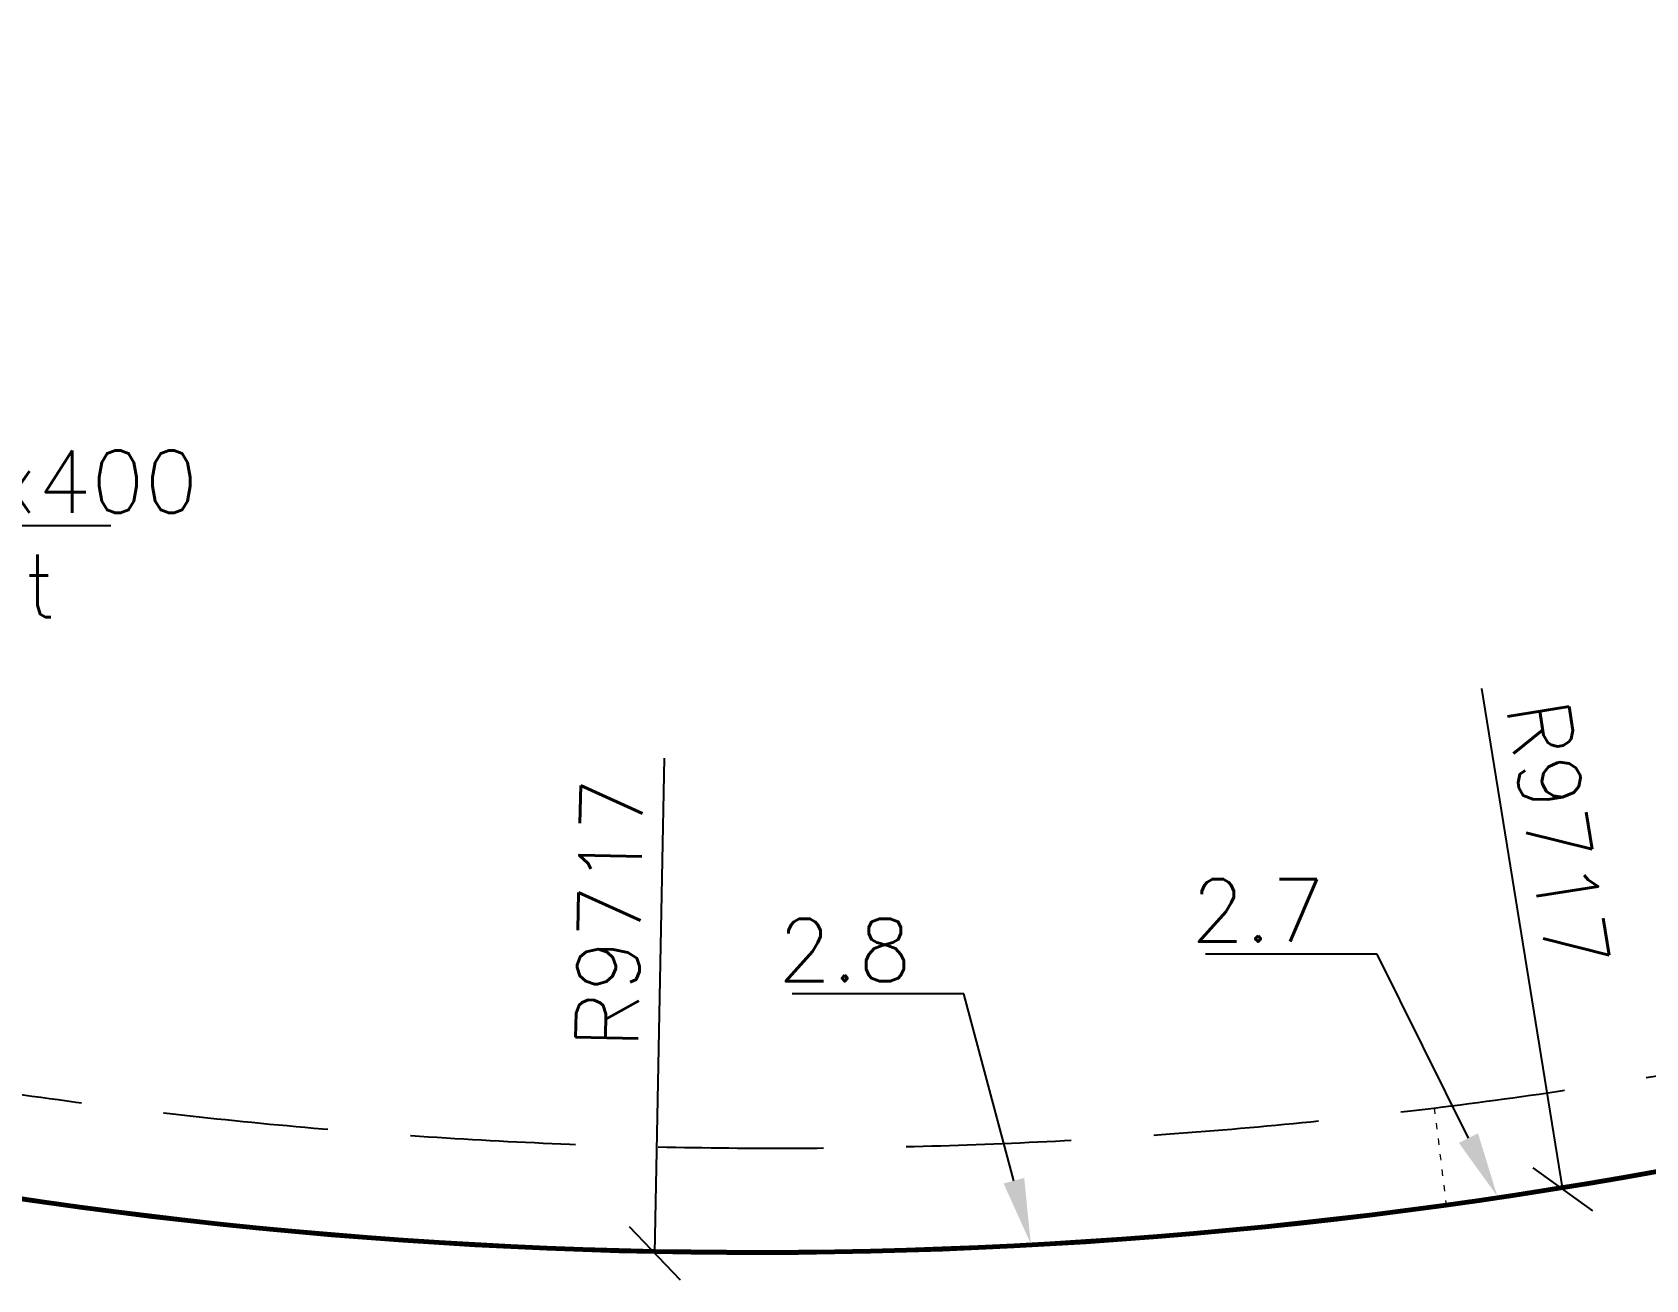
# Model space of a CAD drawing. Header units: millimetres. Extents: x 5046 to 47046, y -5997 to 25762.
# Drawn here: x 37442 to 40541, y 15996 to 18392 of the extents above; entities that cross this region are included whole.
import ezdxf
from ezdxf import colors
from ezdxf.entities.mleader import LeaderData, LeaderLine
from ezdxf.math import Vec2, Vec3

# ---------------------------------------------------------------- set-up
doc = ezdxf.new("R2010")
doc.units = ezdxf.units.MM
doc.linetypes.add('ACAD_ISO03W100', pattern=[30, 12, -18])
doc.linetypes.add('HIDDEN2', pattern=[4.7625, 3.175, -1.5875])
doc.layers.get('0').update_dxf_attribs({"lineweight": 0})
doc.layers.get('Defpoints').update_dxf_attribs({"lineweight": 0})
doc.layers.add('DIM', color=3, linetype='Continuous', lineweight=0)
doc.layers.add('Przerywana', color=230, linetype='ACAD_ISO03W100', lineweight=0)
doc.layers.add('L_KS1 550', color=40, linetype='Continuous')
doc.layers.add('L_KS_inderside', color=40, linetype='HIDDEN2')
doc.styles.add('Skala 1-50', font='simplex.shx', dxfattribs={"height": 120})
doc.dimstyles.new('Skala 1-50', dxfattribs={"dimtxt": 12, "dimasz": 100, "dimexe": 12.5, "dimexo": 0.625, "dimgap": 40, "dimtad": 1, "dimdec": 0, "dimtxsty": 'Skala 1-50', "dimblk": 'OBLIQUE', "dimcen": 2.5, "dimadec": 0, "dimazin": 0, "dimtfac": 1, "dimtdec": 0, "dimtmove": 0, "dimatfit": 3, "dimldrblk": 'OBLIQUE', "dimfxl": 100, "dimfxlon": 1, "dimarcsym": 0})

# ---------------------------------------------------------------- blocks, each defined once
blk = doc.blocks.new('_Oblique')
at = {"color": 0, "linetype": 'ByBlock', "lineweight": -2}
blk.add_line((-0.5, -0.5), (0.5, 0.5), dxfattribs=at)
blk = doc.blocks.new('*D526')
at = {"layer": 'Defpoints', "color": 0}
for p in [(38831.1, 25762.1), (38637.3, 16047.1)]:
    blk.add_point(p, dxfattribs=at)
at = {"layer": 'DIM', "color": 0, "lineweight": -2}
blk.add_line((38637.3, 16047.1), (38656.3, 16997.8), dxfattribs=at)
at = {"layer": 'DIM', "color": 0, "linetype": 'ByBlock', "lineweight": -2, "xscale": 100, "yscale": 100, "zscale": 100, "rotation": 268.8568521770419}
blk.add_blockref('_Oblique', (38637.3, 16047.1), dxfattribs=at)
at = {"layer": 'DIM', "color": 0, "insert": (38550.3, 16699.8), "char_height": 120, "attachment_point": 5, "rotation": 88.8569, "style": 'Skala 1-50'}
blk.add_mtext('R9717', dxfattribs=at)
blk = doc.blocks.new('*D527')
at = {"layer": 'Defpoints', "color": 0}
for p in [(38831.1, 25762.1), (40381, 16169.6)]:
    blk.add_point(p, dxfattribs=at)
at = {"layer": 'DIM', "color": 0, "lineweight": -2}
blk.add_line((40381, 16169.6), (40225.6, 17131.4), dxfattribs=at)
at = {"layer": 'DIM', "color": 0, "linetype": 'ByBlock', "lineweight": -2, "xscale": 100, "yscale": 100, "zscale": 100, "rotation": 279.1782469050667}
blk.add_blockref('_Oblique', (40381, 16169.6), dxfattribs=at)
at = {"layer": 'DIM', "color": 0, "insert": (40372.2, 16851.2), "char_height": 120, "attachment_point": 5, "rotation": 279.1782, "style": 'Skala 1-50'}
blk.add_mtext('R9717', dxfattribs=at)
blk = doc.blocks.new('*D528')
at = {"layer": 'Defpoints', "color": 0}
for p in [(38831.1, 25762.1), (41327, 16371.2)]:
    blk.add_point(p, dxfattribs=at)
at = {"layer": 'DIM', "color": 0, "lineweight": -2}
blk.add_line((41327, 16371.2), (41102.4, 17216.6), dxfattribs=at)
at = {"layer": 'DIM', "color": 0, "linetype": 'ByBlock', "lineweight": -2, "xscale": 100, "yscale": 100, "zscale": 100, "rotation": 284.8839053581912}
blk.add_blockref('_Oblique', (41327, 16371.2), dxfattribs=at)
at = {"layer": 'DIM', "color": 0, "insert": (41276.1, 16952.3), "char_height": 120, "attachment_point": 5, "rotation": 284.8839, "style": 'Skala 1-50'}
blk.add_mtext('R9717', dxfattribs=at)

msp = doc.modelspace()

# ---------------------------------------------------------------- linework, layer by layer
at = {"layer": 'L_KS1 550'}
for points in [[(30731.3, 20164.3, -0.07029), (34265.3, 20436.5, -0.054756), (36783.6, 19984.9, 0.153371), (40345.2, 19877.9, -0.991515), (41574.3, 16440.4, -0.114467), (37190.3, 16184.7)], [(30732, 20161.3, -0.070289), (34265.1, 20433.5, -0.054754), (36782.7, 19982, 0.153372), (40346.1, 19875, -0.991512), (41573.4, 16443.3, -0.114465), (37190.8, 16187.7)], [(30732.6, 20158.4, -0.070289), (34264.9, 20430.5, -0.054752), (36781.7, 19979.2, 0.153373), (40347, 19872.2, -0.99151), (41572.5, 16446.1, -0.114462), (37191.3, 16190.6)]]:
    msp.add_lwpolyline(points, format="xyb", dxfattribs=at)
at = {"layer": 'L_KS_inderside', "ltscale": 100}
msp.add_lwpolyline([(30774.5, 19969, -0.070266), (34251.4, 20237, -0.047512), (36728.6, 19811.3, 0.158317), (40404.8, 19686.9, -0.976329), (41535.2, 16597.9, -0.105898), (37222.3, 16382.1, -0.105898)], format="xyb", dxfattribs=at)
at = {"layer": 'Przerywana'}
msp.add_line((40158.4, 16136.2), (40135, 16326), dxfattribs=at)

# ---------------------------------------------------------------- dimensions: what is measured, and where the dimension line sits
at = {"layer": 'DIM'}
for mpoint, picture, middle in [((38637.3, 16047.1), '*D526', (38650.3, 16697.8)), ((40381, 16169.6), '*D527', (40273.5, 16835.2)), ((41327, 16371.2), '*D528', (41179.4, 16926.6))]:
    dim = msp.add_radius_dim(center=(38831.1, 25762.1), mpoint=mpoint, dimstyle='Skala 1-50', dxfattribs=at)
    dim.commit()
    dim.dimension.update_dxf_attribs({"geometry": picture, "text_midpoint": middle, "dimtype": 164})

# ---------------------------------------------------------------- leaders
ml = msp.add_multileader_mtext('Standard', dxfattribs=at)
ml.set_content('BENCH 01 U1_500x400\\Pbench with backrest', style='Skala 1-50')
ml.set_leader_properties()
ml.build(insert=Vec2(0, 0))
ml.multileader.update_dxf_attribs({"text_left_attachment_type": 6, "text_right_attachment_type": 3, "dogleg_length": 50, "arrow_head_size": 125})
ctx = ml.context
ctx.base_point, ctx.char_height, ctx.arrow_head_size, ctx.landing_gap_size, ctx.plane_origin = Vec3(35797.5, 17444.7), 120, 125, 50, Vec3(35304.6, 17887.5)
ctx.left_attachment, ctx.right_attachment = 6, 3
notes = []
notes.append((ctx, [(0, (1, 1, 0), (35747.5, 17444.7), (1, 0), 50, [(0, [(35374.5, 16866.6)], 0, [])])]))
ctx.mtext.insert, ctx.mtext.flow_direction = Vec3(35847.5, 17588.7), 5
ml = msp.add_multileader_mtext('Standard', dxfattribs=at)
ml.set_content('2.7', style='Skala 1-50')
ml.set_leader_properties()
ml.build(insert=Vec2(0, 0))
ml.multileader.update_dxf_attribs({"has_text_frame": 1, "text_left_attachment_type": 5, "text_right_attachment_type": 5, "dogleg_length": 50, "arrow_head_size": 125})
ctx = ml.context
ctx.base_point, ctx.char_height, ctx.arrow_head_size, ctx.landing_gap_size, ctx.plane_origin = Vec3(39623.1, 16621.4), 120, 125, 50, Vec3(40255.6, 16156.2)
ctx.left_attachment, ctx.right_attachment, ctx.text_align_type = 5, 5, 2
notes.append((ctx, [(0, (1, 1, 0), (40024.5, 16621.4), (-1, 0), 50, [(0, [(40255.6, 16156.2)], 0, [])])]))
ctx.mtext.insert, ctx.mtext.alignment, ctx.mtext.flow_direction = Vec3(39924.5, 16765.4), 3, 5
ml = msp.add_multileader_mtext('Standard', dxfattribs=at)
ml.set_content('2.8', style='Skala 1-50')
ml.set_leader_properties()
ml.build(insert=Vec2(0, 0))
ml.multileader.update_dxf_attribs({"has_text_frame": 1, "text_left_attachment_type": 5, "text_right_attachment_type": 5, "dogleg_length": 50, "arrow_head_size": 125})
ctx = ml.context
ctx.base_point, ctx.char_height, ctx.arrow_head_size, ctx.landing_gap_size, ctx.plane_origin = Vec3(38829.5, 16545.4), 120, 125, 50, Vec3(39359.5, 16065.5)
ctx.left_attachment, ctx.right_attachment, ctx.text_align_type = 5, 5, 2
notes.append((ctx, [(0, (1, 1, 0), (39230.9, 16545.4), (-1, 0), 50, [(0, [(39359.5, 16065.5)], 0, [])])]))
ctx.mtext.insert, ctx.mtext.alignment, ctx.mtext.flow_direction = Vec3(39130.9, 16689.4), 3, 5
for ctx, leaders in notes:
    for number, flags, end, landing, length, lines in leaders:
        leader = LeaderData()
        leader.index, (leader.has_last_leader_line, leader.has_dogleg_vector, leader.attachment_direction) = number, flags
        leader.last_leader_point, leader.dogleg_vector, leader.dogleg_length = Vec3(end), Vec3(landing), length
        for number, points, colour, breaks in lines:
            line = LeaderLine()
            line.index, line.vertices, line.color, line.breaks = number, Vec3.list(points), colors.encode_raw_color(colour), breaks
            leader.lines.append(line)
        ctx.leaders.append(leader)

doc.saveas('drawing.dxf')
